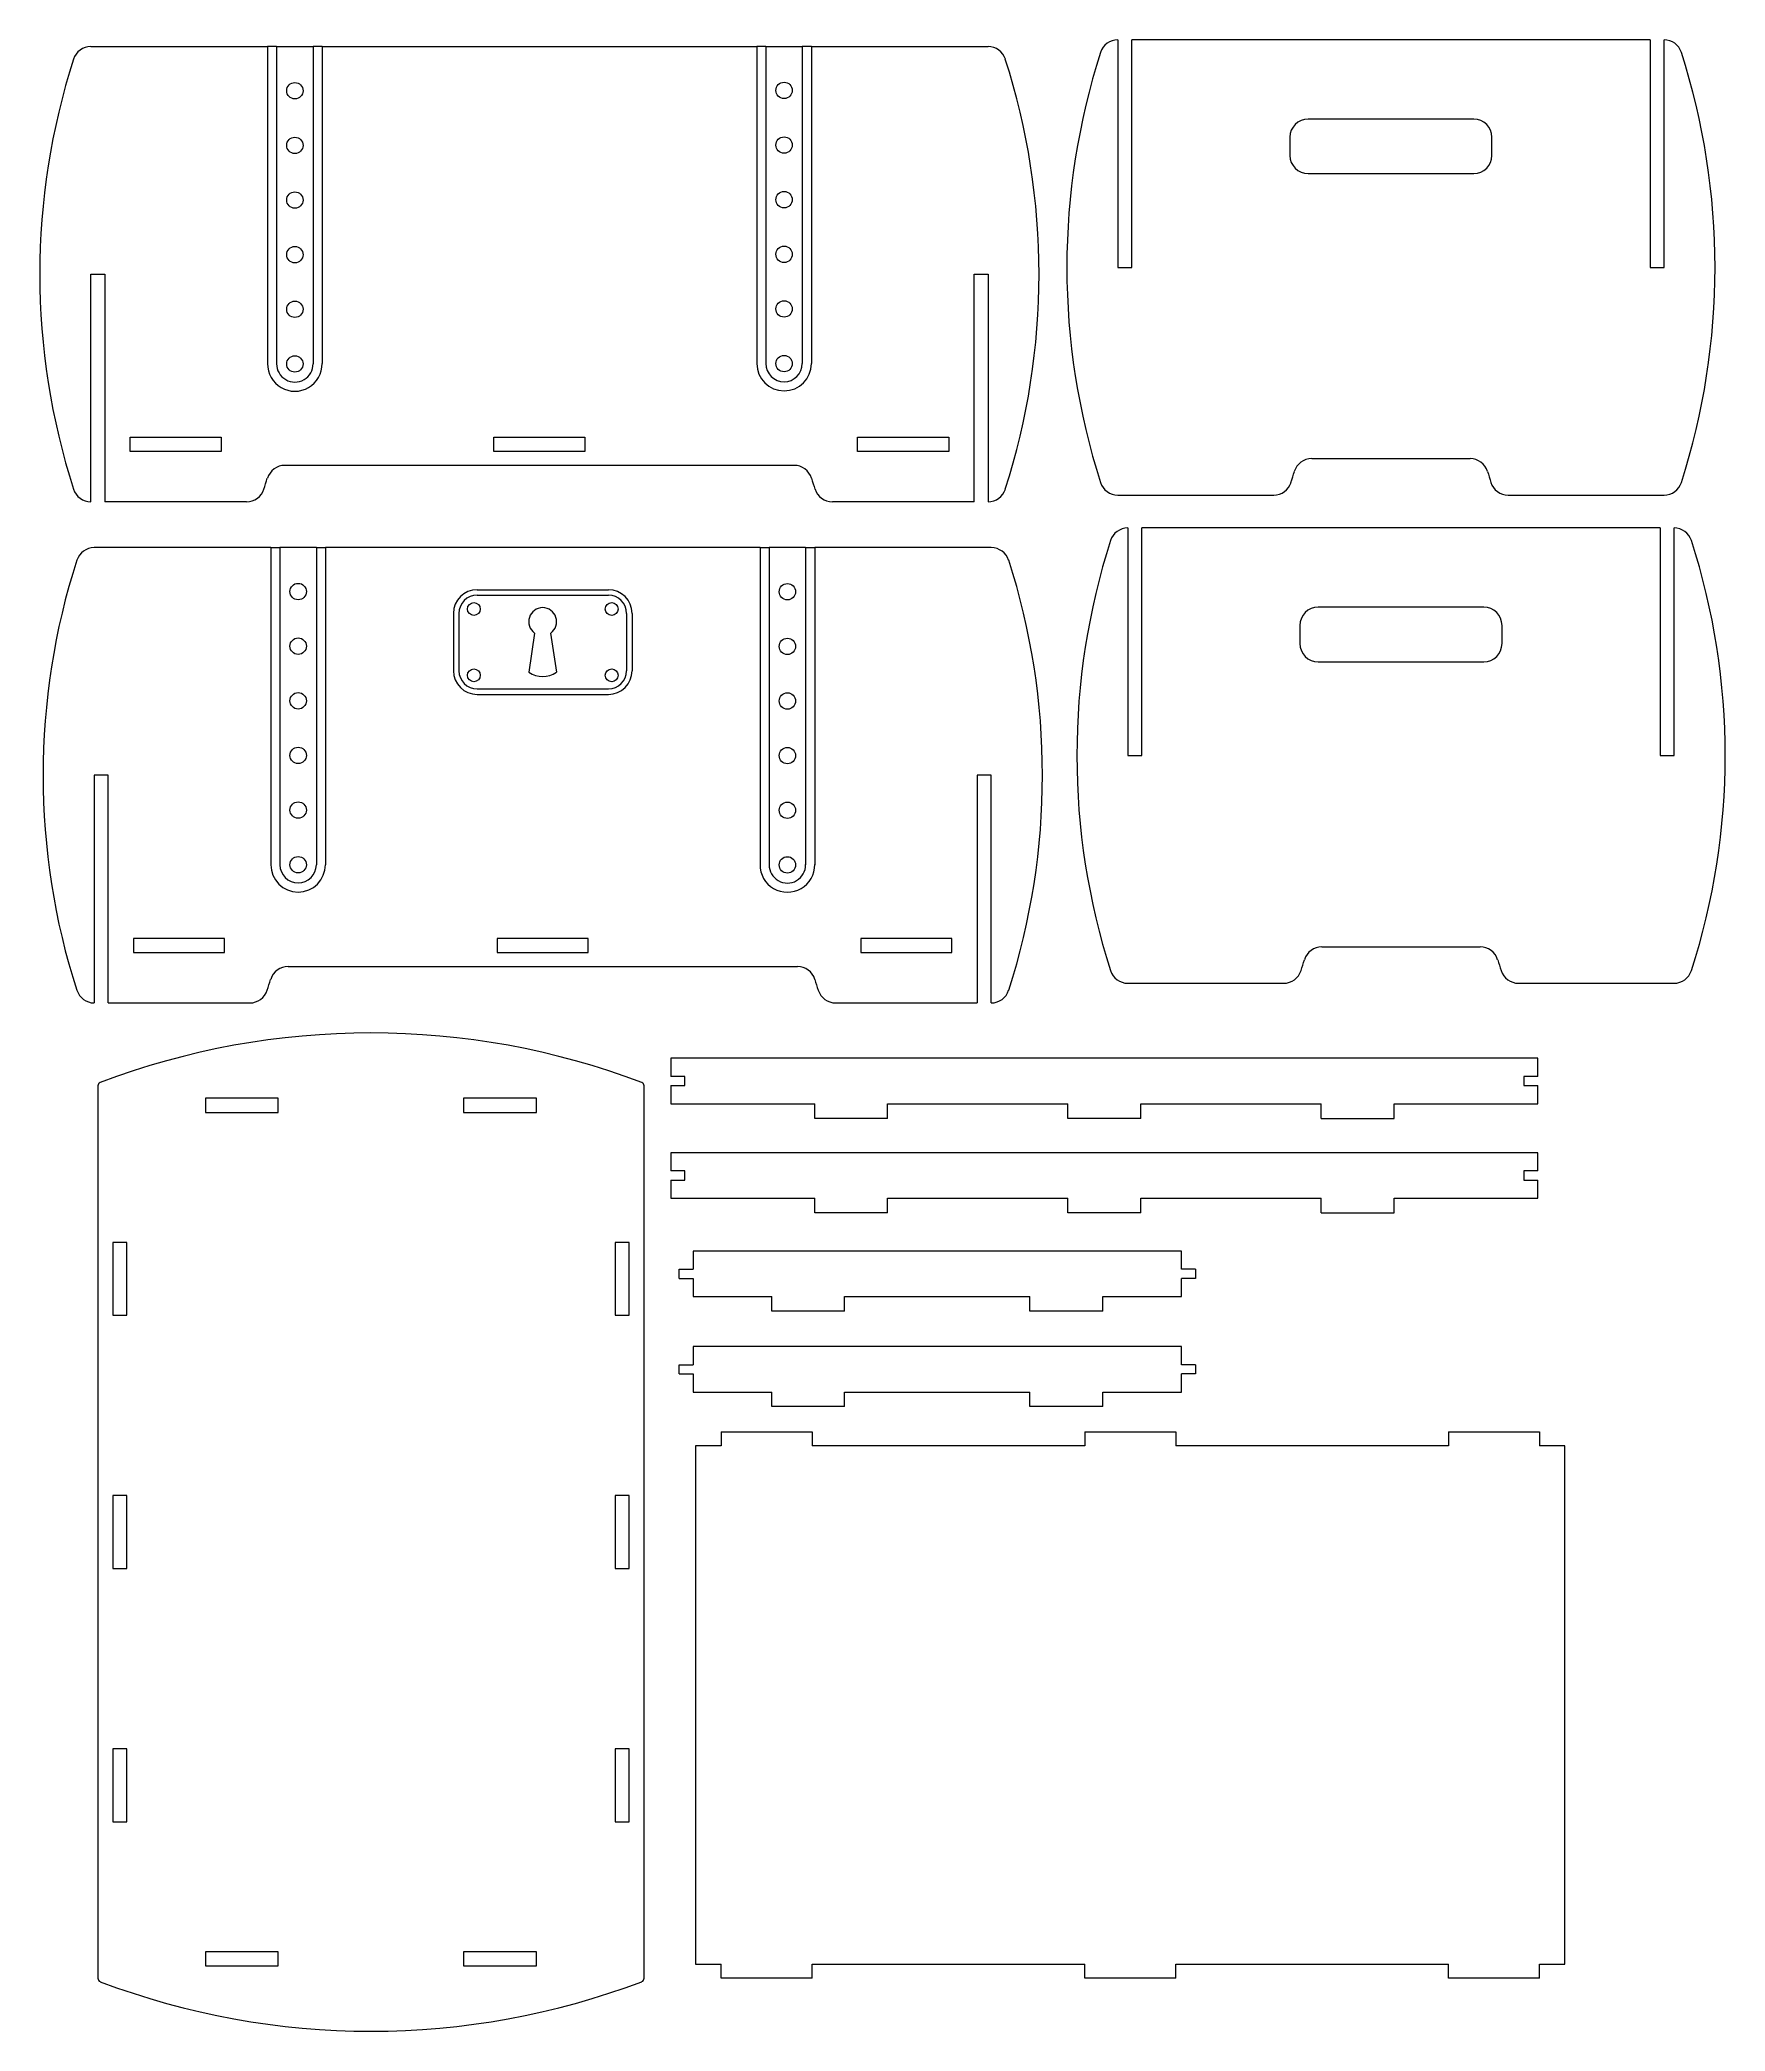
# Model space of a CAD drawing. Header units: millimetres. Extents: x 35 to 960, y -118 to 975.
import ezdxf

# ---------------------------------------------------------------- set-up
doc = ezdxf.new("R2010")
doc.units = ezdxf.units.MM

msp = doc.modelspace()

# ---------------------------------------------------------------- linework, layer by layer
at = {"color": 7, "linetype": 'Continuous', "lineweight": 15}
for p, q in [((626.8, 975.5), (626.8, 850.5)), ((634.5, 850.5), (634.5, 975.5)), ((919.1, 975.5), (634.5, 975.5)), ((919.1, 975.5), (919.1, 850.5)), ((926.8, 850.5), (926.8, 975.5)), ((62.7, 971.8), (159.8, 971.8)), ((164.8, 971.8), (159.8, 971.8)), ((164.8, 971.8), (184.8, 971.8)), ((189.8, 971.8), (184.8, 971.8)), ((189.8, 971.8), (428.5, 971.8)), ((433.5, 971.8), (428.5, 971.8)), ((433.5, 971.8), (453.5, 971.8)), ((458.5, 971.8), (453.5, 971.8)), ((458.5, 971.8), (555.5, 971.8)), ((822.3, 932), (731.3, 932)), ((721.3, 922), (721.3, 912)), ((832.3, 912), (832.3, 922)), ((731.3, 902), (822.3, 902)), ((62.7, 846.8), (70.4, 846.8)), ((62.7, 721.8), (62.7, 846.8)), ((70.4, 846.8), (70.4, 721.8)), ((547.8, 846.8), (555.5, 846.8)), ((547.8, 721.8), (547.8, 846.8)), ((555.5, 846.8), (555.5, 721.8)), ((626.8, 850.5), (634.5, 850.5)), ((919.1, 850.5), (926.8, 850.5)), ((84.4, 757.2), (134.4, 757.2)), ((84.4, 749.5), (84.4, 757.2)), ((134.4, 757.2), (134.4, 749.5)), ((284.1, 749.5), (284.1, 757.2)), ((284.1, 757.2), (334.1, 757.2)), ((334.1, 757.2), (334.1, 749.5)), ((483.9, 749.5), (483.9, 757.2)), ((483.9, 757.2), (533.9, 757.2)), ((533.9, 757.2), (533.9, 749.5)), ((134.4, 749.5), (84.4, 749.5)), ((334.1, 749.5), (284.1, 749.5)), ((533.9, 749.5), (483.9, 749.5)), ((733.3, 745.5), (820.3, 745.5)), ((449, 741.8), (169.3, 741.8)), ((148.3, 721.8), (70.4, 721.8)), ((547.8, 721.8), (470, 721.8)), ((626.8, 725.5), (712.4, 725.5)), ((841.2, 725.5), (926.8, 725.5)), ((632.3, 707.4), (632.3, 582.4)), ((640, 582.4), (640, 707.4)), ((924.6, 707.4), (640, 707.4)), ((924.6, 707.4), (924.6, 582.4)), ((932.3, 582.4), (932.3, 707.4)), ((161.6, 696.6), (64.6, 696.6)), ((161.6, 696.6), (166.6, 696.6)), ((186.6, 696.6), (166.6, 696.6)), ((186.6, 696.6), (191.6, 696.6)), ((430.3, 696.6), (191.6, 696.6)), ((430.3, 696.6), (435.3, 696.6)), ((455.3, 696.6), (435.3, 696.6)), ((455.3, 696.6), (460.3, 696.6)), ((557.3, 696.6), (460.3, 696.6)), ((827.8, 663.9), (736.8, 663.9)), ((306.5, 649.7), (303.3, 628.2)), ((318.6, 628.2), (315.4, 649.7)), ((726.8, 653.9), (726.8, 643.9)), ((837.8, 643.9), (837.8, 653.9)), ((736.8, 633.9), (827.8, 633.9)), ((632.3, 582.4), (640, 582.4)), ((924.6, 582.4), (932.3, 582.4)), ((72.3, 571.6), (64.6, 571.6)), ((64.6, 571.6), (64.6, 446.6)), ((72.3, 446.6), (72.3, 571.6)), ((557.3, 571.6), (549.6, 571.6)), ((549.6, 571.6), (549.6, 446.6)), ((557.3, 446.6), (557.3, 571.6)), ((136.2, 482), (86.2, 482)), ((86.2, 482), (86.2, 474.3)), ((136.2, 474.3), (136.2, 482)), ((335.9, 482), (285.9, 482)), ((285.9, 482), (285.9, 474.3)), ((335.9, 474.3), (335.9, 482)), ((535.7, 482), (485.7, 482)), ((485.7, 482), (485.7, 474.3)), ((535.7, 474.3), (535.7, 482)), ((86.2, 474.3), (136.2, 474.3)), ((285.9, 474.3), (335.9, 474.3)), ((485.7, 474.3), (535.7, 474.3)), ((738.9, 477.4), (825.8, 477.4)), ((171.1, 466.6), (450.8, 466.6)), ((632.3, 457.4), (717.9, 457.4)), ((846.8, 457.4), (932.3, 457.4)), ((72.3, 446.6), (150.1, 446.6)), ((471.8, 446.6), (549.6, 446.6)), ((381.2, 416.2), (381.2, 406.2)), ((857.5, 416.2), (381.2, 416.2)), ((857.5, 406.2), (857.5, 416.2)), ((388.9, 406.2), (381.2, 406.2)), ((388.9, 401.2), (388.9, 406.2)), ((849.8, 406.2), (849.8, 401.2)), ((857.5, 406.2), (849.8, 406.2)), ((66.6, 401), (66.6, -89)), ((125.7, 394.2), (125.7, 386.5)), ((165.7, 394.2), (125.7, 394.2)), ((165.7, 386.5), (165.7, 394.2)), ((307.5, 394.2), (267.5, 394.2)), ((267.5, 394.2), (267.5, 386.5)), ((307.5, 386.5), (307.5, 394.2)), ((366.6, -89), (366.6, 401)), ((381.2, 401.2), (381.2, 391.2)), ((381.2, 401.2), (388.9, 401.2)), ((849.8, 401.2), (857.5, 401.2)), ((857.5, 391.2), (857.5, 401.2)), ((125.7, 386.5), (165.7, 386.5)), ((267.5, 386.5), (307.5, 386.5)), ((381.2, 391.2), (460.3, 391.2)), ((460.3, 383.2), (460.3, 391.2)), ((500.3, 383.2), (460.3, 383.2)), ((500.3, 391.2), (599.4, 391.2)), ((500.3, 383.2), (500.3, 391.2)), ((599.4, 383.2), (599.4, 391.2)), ((639.4, 383.2), (599.4, 383.2)), ((639.4, 391.2), (738.5, 391.2)), ((639.4, 383.2), (639.4, 391.2)), ((738.5, 383.2), (738.5, 391.2)), ((738.5, 383.2), (778.5, 383.2)), ((778.5, 391.2), (857.5, 391.2)), ((778.5, 383.2), (778.5, 391.2)), ((381.2, 364.3), (381.2, 354.3)), ((857.5, 364.3), (381.2, 364.3)), ((857.5, 354.3), (857.5, 364.3)), ((388.9, 354.3), (381.2, 354.3)), ((388.9, 349.3), (388.9, 354.3)), ((849.8, 354.3), (849.8, 349.3)), ((857.5, 354.3), (849.8, 354.3)), ((381.2, 349.3), (381.2, 339.3)), ((381.2, 349.3), (388.9, 349.3)), ((381.2, 339.3), (460.3, 339.3)), ((460.3, 331.3), (460.3, 339.3)), ((500.3, 339.3), (599.4, 339.3)), ((500.3, 331.3), (500.3, 339.3)), ((599.4, 331.3), (599.4, 339.3)), ((639.4, 339.3), (738.5, 339.3)), ((639.4, 331.3), (639.4, 339.3)), ((738.5, 331.3), (738.5, 339.3)), ((778.5, 339.3), (857.5, 339.3)), ((778.5, 331.3), (778.5, 339.3)), ((849.8, 349.3), (857.5, 349.3)), ((857.5, 339.3), (857.5, 349.3)), ((500.3, 331.3), (460.3, 331.3)), ((639.4, 331.3), (599.4, 331.3)), ((738.5, 331.3), (778.5, 331.3)), ((82.5, 315.1), (74.8, 315.1)), ((74.8, 315.1), (74.8, 275.1)), ((82.5, 275.1), (82.5, 315.1)), ((358.4, 315.1), (350.7, 315.1)), ((350.7, 315.1), (350.7, 275.1)), ((358.4, 275.1), (358.4, 315.1)), ((393.5, 310.3), (393.5, 300.3)), ((661.7, 310.3), (393.5, 310.3)), ((661.7, 300.3), (661.7, 310.3)), ((385.8, 295.3), (385.8, 300.3)), ((385.8, 300.3), (393.5, 300.3)), ((385.8, 295.3), (393.5, 295.3)), ((393.5, 295.3), (393.5, 285.3)), ((669.4, 300.3), (661.7, 300.3)), ((669.4, 295.3), (661.7, 295.3)), ((661.7, 285.3), (661.7, 295.3)), ((669.4, 300.3), (669.4, 295.3)), ((393.5, 285.3), (436.7, 285.3)), ((436.7, 277.3), (436.7, 285.3)), ((476.7, 285.3), (578.5, 285.3)), ((476.7, 277.3), (476.7, 285.3)), ((578.5, 277.3), (578.5, 285.3)), ((618.5, 285.3), (661.7, 285.3)), ((618.5, 277.3), (618.5, 285.3)), ((74.8, 275.1), (82.5, 275.1)), ((350.7, 275.1), (358.4, 275.1)), ((476.7, 277.3), (436.7, 277.3)), ((618.5, 277.3), (578.5, 277.3)), ((393.5, 257.9), (393.5, 247.9)), ((661.7, 257.9), (393.5, 257.9)), ((661.7, 247.9), (661.7, 257.9)), ((385.8, 242.9), (385.8, 247.9)), ((385.8, 247.9), (393.5, 247.9)), ((385.8, 242.9), (393.5, 242.9)), ((393.5, 242.9), (393.5, 232.9)), ((669.4, 247.9), (661.7, 247.9)), ((669.4, 242.9), (661.7, 242.9)), ((661.7, 232.9), (661.7, 242.9)), ((669.4, 247.9), (669.4, 242.9)), ((393.5, 232.9), (436.7, 232.9)), ((436.7, 224.9), (436.7, 232.9)), ((476.7, 232.9), (578.5, 232.9)), ((476.7, 224.9), (476.7, 232.9)), ((578.5, 224.9), (578.5, 232.9)), ((618.5, 232.9), (661.7, 232.9)), ((618.5, 224.9), (618.5, 232.9)), ((476.7, 224.9), (436.7, 224.9)), ((618.5, 224.9), (578.5, 224.9)), ((408.9, 211), (408.9, 203.3)), ((408.9, 211), (458.9, 211)), ((458.9, 211), (458.9, 203.3)), ((608.6, 211), (608.6, 203.3)), ((608.6, 211), (658.6, 211)), ((658.6, 211), (658.6, 203.3)), ((808.4, 211), (808.4, 203.3)), ((808.4, 211), (858.4, 211)), ((858.4, 211), (858.4, 203.3)), ((394.9, 203.3), (394.9, -81.3)), ((408.9, 203.3), (394.9, 203.3)), ((608.6, 203.3), (458.9, 203.3)), ((808.4, 203.3), (658.6, 203.3)), ((872.3, 203.3), (858.4, 203.3)), ((872.3, -81.3), (872.3, 203.3)), ((82.5, 176), (74.8, 176)), ((74.8, 176), (74.8, 136)), ((82.5, 136), (82.5, 176)), ((358.4, 176), (350.7, 176)), ((350.7, 176), (350.7, 136)), ((358.4, 136), (358.4, 176)), ((74.8, 136), (82.5, 136)), ((350.7, 136), (358.4, 136)), ((82.5, 36.9), (74.8, 36.9)), ((74.8, 36.9), (74.8, -3.1)), ((82.5, -3.1), (82.5, 36.9)), ((350.7, 36.9), (350.7, -3.1)), ((358.4, 36.9), (350.7, 36.9)), ((358.4, -3.1), (358.4, 36.9)), ((74.8, -3.1), (82.5, -3.1)), ((350.7, -3.1), (358.4, -3.1)), ((165.7, -74.5), (125.7, -74.5)), ((125.7, -74.5), (125.7, -82.2)), ((165.7, -82.2), (165.7, -74.5)), ((307.5, -74.5), (267.5, -74.5)), ((267.5, -74.5), (267.5, -82.2)), ((307.5, -82.2), (307.5, -74.5)), ((125.7, -82.2), (165.7, -82.2)), ((267.5, -82.2), (307.5, -82.2)), ((394.9, -81.3), (408.9, -81.3)), ((408.9, -89), (408.9, -81.3)), ((458.9, -81.3), (608.6, -81.3)), ((458.9, -89), (458.9, -81.3)), ((608.6, -89), (608.6, -81.3)), ((658.6, -81.3), (808.4, -81.3)), ((658.6, -89), (658.6, -81.3)), ((808.4, -89), (808.4, -81.3)), ((858.4, -81.3), (872.3, -81.3)), ((858.4, -89), (858.4, -81.3)), ((458.9, -89), (408.9, -89)), ((658.6, -89), (608.6, -89)), ((858.4, -89), (808.4, -89))]:
    msp.add_line(p, q, dxfattribs=at)
at = {"color": 1, "linetype": 'Continuous', "lineweight": 15}
for p, q in [((159.8, 971.8), (159.8, 797.7)), ((164.8, 971.8), (164.8, 797.6)), ((184.8, 971.8), (184.8, 797.6)), ((189.8, 971.8), (189.8, 797.7)), ((428.5, 971.8), (428.5, 797.7)), ((433.5, 971.8), (433.5, 797.7)), ((453.5, 971.8), (453.5, 797.7)), ((458.5, 971.8), (458.5, 797.7)), ((161.6, 696.6), (161.6, 522.5)), ((166.6, 696.6), (166.6, 522.5)), ((186.6, 696.6), (186.6, 522.5)), ((191.6, 696.6), (191.6, 522.5)), ((430.3, 696.6), (430.3, 522.5)), ((435.3, 696.6), (435.3, 522.5)), ((455.3, 696.6), (455.3, 522.5)), ((460.3, 696.6), (460.3, 522.5)), ((274.9, 673.5), (347, 673.5)), ((274.9, 670.5), (347, 670.5)), ((261.9, 660.5), (261.9, 629)), ((264.9, 660.5), (264.9, 629)), ((357, 660.5), (357, 629)), ((360, 660.5), (360, 629)), ((274.9, 619), (347, 619)), ((274.9, 616), (347, 616))]:
    msp.add_line(p, q, dxfattribs=at)
for centre, radius in [((174.8, 947.5), 4.5), ((443.5, 947.7), 4.5), ((174.8, 917.5), 4.5), ((443.5, 917.7), 4.5), ((174.8, 887.5), 4.5), ((443.5, 887.7), 4.5), ((174.8, 857.5), 4.5), ((443.5, 857.7), 4.5), ((174.8, 827.5), 4.5), ((443.5, 827.7), 4.5), ((174.8, 797.5), 4.5), ((443.5, 797.7), 4.5), ((176.6, 672.5), 4.5), ((445.3, 672.4), 4.5), ((273.1, 662.9), 3.5), ((348.8, 662.9), 3.5), ((176.6, 642.5), 4.5), ((445.3, 642.4), 4.5), ((273.1, 626.5), 3.5), ((348.8, 626.5), 3.5), ((176.6, 612.5), 4.5), ((445.3, 612.4), 4.5), ((176.6, 582.5), 4.5), ((445.3, 582.4), 4.5), ((176.6, 552.5), 4.5), ((445.3, 552.4), 4.5), ((176.6, 522.5), 4.5), ((445.3, 522.4), 4.5)]:
    msp.add_circle(centre, radius, dxfattribs=at)
at = {"color": 7, "linetype": 'Continuous', "lineweight": 15}
for centre, radius, start, end in [((626.8, 965.5), 10, 90, 162.1858), ((926.8, 965.5), 10, 17.8142, 90), ((420.6, 846.8), 385.9, 162.1858, 197.8142), ((62.7, 961.8), 10, 90, 162.1858), ((555.5, 961.8), 10, 17.8142, 90), ((197.6, 846.8), 385.9, 342.1858, 17.8142), ((984.7, 850.5), 385.9, 162.1858, 197.8142), ((568.9, 850.5), 385.9, 342.1858, 17.8142), ((731.3, 922), 10, 90, 180), ((822.3, 922), 10, 0, 90), ((731.3, 912), 10, 180, 270), ((822.3, 912), 10, 270, 0), ((733.3, 735.5), 10, 90, 163.1135), ((820.3, 735.5), 10, 16.8865, 90), ((-209.6, 846.8), 385.9, 342.1858, 343.1135), ((169.3, 731.8), 10, 90, 163.1135), ((449, 731.8), 10, 16.8865, 90), ((827.8, 846.8), 385.9, 196.8865, 197.8142), ((354.5, 850.5), 385.9, 342.1858, 343.1135), ((1199.1, 850.5), 385.9, 196.8865, 197.8142), ((62.7, 731.8), 10, 197.8142, 270), ((148.3, 731.8), 10, 270, 342.1858), ((470, 731.8), 10, 197.8142, 270), ((555.5, 731.8), 10, 270, 342.1858), ((626.8, 735.5), 10, 197.8142, 270), ((712.4, 735.5), 10, 270, 342.1858), ((841.2, 735.5), 10, 197.8142, 270), ((926.8, 735.5), 10, 270, 342.1858), ((990.2, 582.4), 385.9, 162.1858, 197.8142), ((632.3, 697.4), 10, 90, 162.1858), ((932.3, 697.4), 10, 17.8142, 90), ((574.5, 582.4), 385.9, 342.1858, 17.8142), ((422.4, 571.6), 385.9, 162.1858, 197.8142), ((64.6, 686.6), 10, 90, 162.1858), ((557.3, 686.6), 10, 17.8142, 90), ((199.5, 571.6), 385.9, 342.1858, 17.8142), ((310.9, 656), 7.66, 305.1331, 234.8669), ((736.8, 653.9), 10, 90, 180), ((827.8, 653.9), 10, 0, 90), ((736.8, 643.9), 10, 180, 270), ((827.8, 643.9), 10, 270, 0), ((310.9, 639.1), 13.3, 234.9613, 305.0387), ((360, 582.4), 385.9, 342.1858, 343.1135), ((738.9, 467.4), 10, 90, 163.1135), ((825.8, 467.4), 10, 16.8865, 90), ((1204.7, 582.4), 385.9, 196.8865, 197.8142), ((-207.8, 571.6), 385.9, 342.1858, 343.1135), ((171.1, 456.6), 10, 90, 163.1135), ((450.8, 456.6), 10, 16.8865, 90), ((829.6, 571.6), 385.9, 196.8865, 197.8142), ((632.3, 467.4), 10, 197.8142, 270), ((717.9, 467.4), 10, 270, 342.1858), ((846.8, 467.4), 10, 197.8142, 270), ((932.3, 467.4), 10, 270, 342.1858), ((64.6, 456.6), 10, 197.8142, 270), ((150.1, 456.6), 10, 270, 342.1858), ((471.8, 456.6), 10, 197.8142, 270), ((557.3, 456.6), 10, 270, 342.1858), ((216.6, 9.8), 420.3, 69.279, 110.721), ((68.6, 401), 2, 110.721, 180), ((364.6, 401), 2, 0, 69.279), ((68.6, -89), 2, 180, 249.279), ((216.6, 302.2), 420.3, 249.279, 290.721), ((364.6, -89), 2, 290.721, 0)]:
    msp.add_arc(centre, radius, start, end, dxfattribs=at)
at = {"color": 1, "linetype": 'Continuous', "lineweight": 15}
for centre, radius, start, end in [((174.8, 797.5), 15, 179.4034, 0.5966), ((174.8, 797.5), 10, 179.2694, 0.7306), ((443.5, 797.7), 15, 180, 0), ((443.5, 797.7), 10, 180, 0), ((274.9, 660.5), 13, 90, 180), ((274.9, 660.5), 10, 90, 180), ((347, 660.5), 13, 0, 90), ((347, 660.5), 10, 0, 90), ((274.9, 629), 13, 180, 270), ((274.9, 629), 10, 180, 270), ((347, 629), 13, 270, 0), ((347, 629), 10, 270, 0), ((176.6, 522.5), 15, 180, 0), ((176.6, 522.5), 10, 180, 0), ((445.3, 522.4), 15, 179.4034, 0.5966), ((445.3, 522.4), 10, 179.2694, 0.7306)]:
    msp.add_arc(centre, radius, start, end, dxfattribs=at)

doc.saveas('drawing.dxf')
